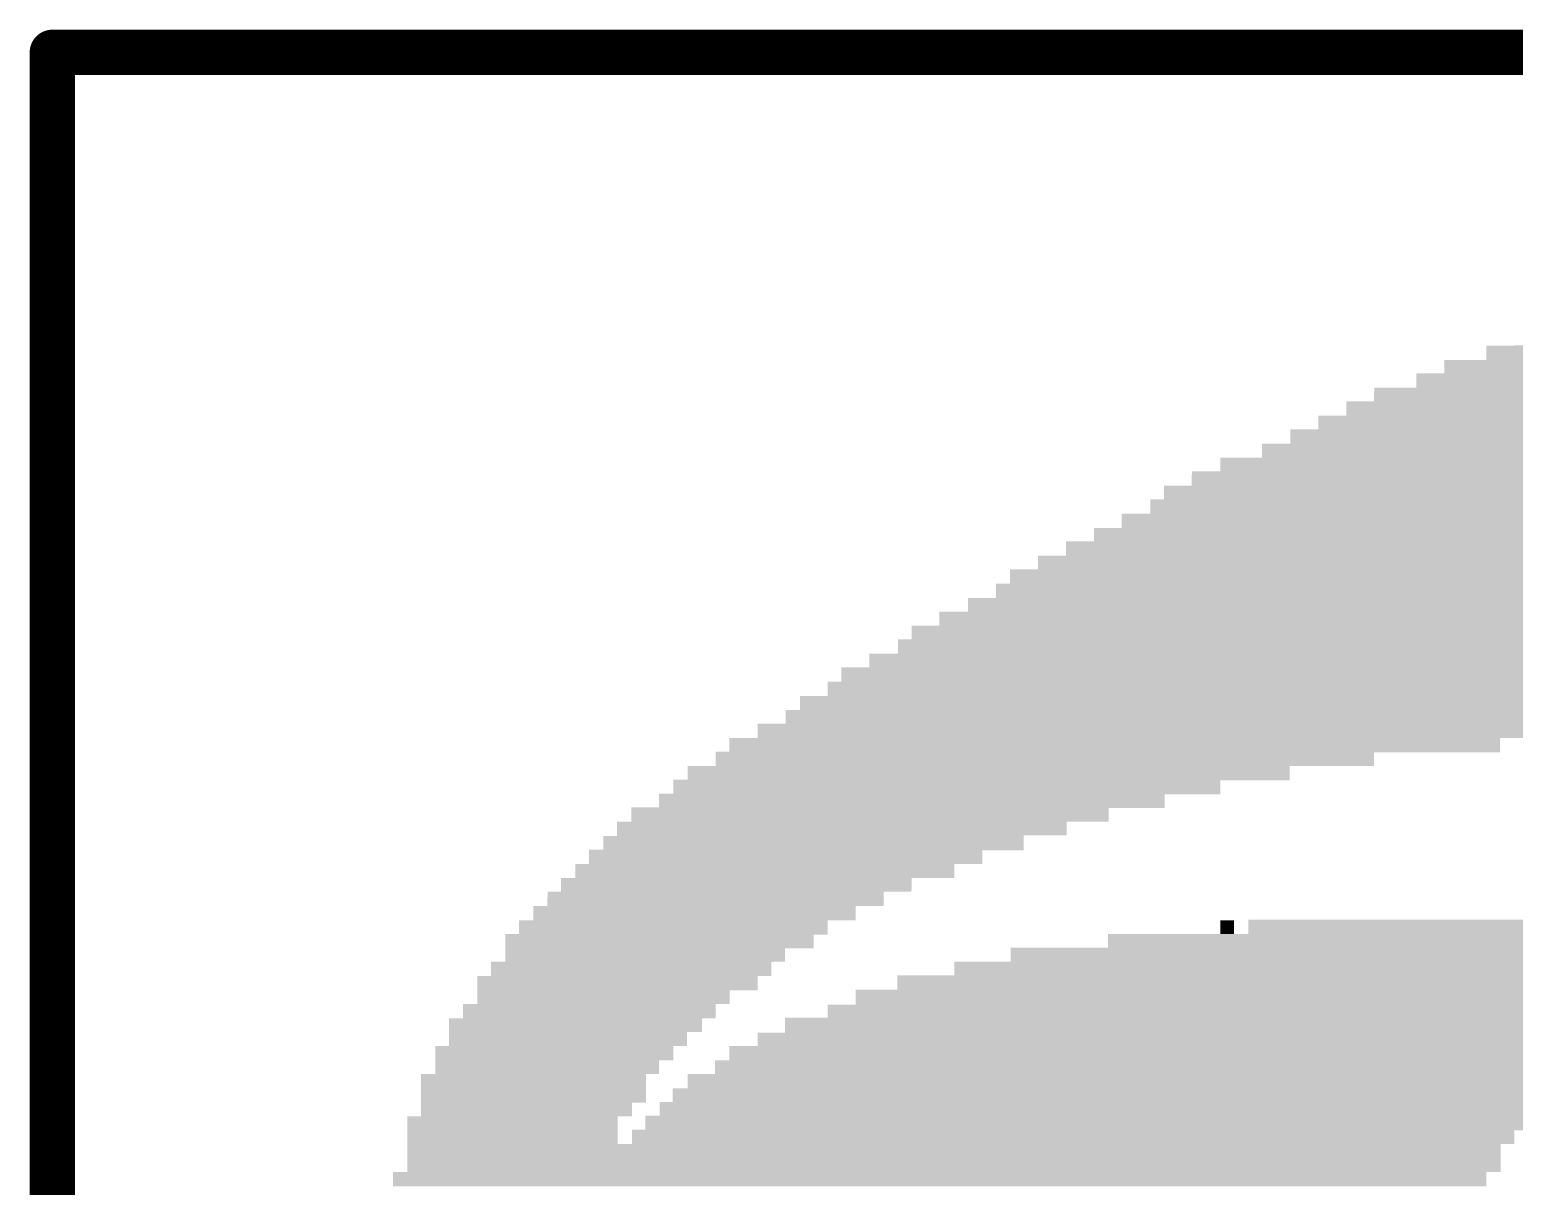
# Model space of a CAD drawing. Extents: x -0.1 to 57.1, y -0.1 to 42.5.
# Drawn here: x 2.215 to 4.503, y 40.752 to 42.535 of the extents above; entities that cross this region are included whole.
import ezdxf

# ---------------------------------------------------------------- set-up
doc = ezdxf.new("R2010")
doc.units = 0
doc.header["$MEASUREMENT"] = 0
doc.layers.get('0').update_dxf_attribs({"linetype": 'CONTINUOUS'})
doc.layers.add('02_ASSY1_GBR', color=7, linetype='CONTINUOUS')

# ---------------------------------------------------------------- blocks, each defined once
blk = doc.blocks.new('ROUND_6')
at = {"const_width": 0.035}
blk.add_lwpolyline([(-0.0175, 0, 1), (0.0175, 0, 1)], format="xyb", close=True, dxfattribs=at)

msp = doc.modelspace()

# ---------------------------------------------------------------- linework, layer by layer
at = {"layer": '02_ASSY1_GBR', "const_width": 0.07}
for points in [[(19.75, 42.5), (2.25, 42.5)], [(2.25, 42.5), (2.25, 39)]]:
    msp.add_lwpolyline(points, dxfattribs=at)
at = {"layer": '02_ASSY1_GBR'}
for points in [[(4.46, 42.026148), (4.46002, 42.047946), (5.152014, 42.026148), (5.152012, 42.047946)], [(4.46002, 42.047946), (4.460074, 42.048), (5.152012, 42.047946), (5.152012, 42.048)], [(4.460074, 42.048), (4.502872, 42.04802), (5.152012, 42.048), (5.152012, 42.04802)], [(4.502872, 42.04802), (4.503, 42.048148), (5.152012, 42.04802), (5.152012, 42.048148)], [(4.395, 42.005148), (4.39502, 42.025946), (5.152016, 42.005148), (5.152014, 42.025946)], [(4.39502, 42.025946), (4.395074, 42.026), (5.152014, 42.025946), (5.152014, 42.026)], [(4.395074, 42.026), (4.459872, 42.02602), (5.152014, 42.026), (5.152014, 42.02602)], [(4.459872, 42.02602), (4.46, 42.026148), (5.152014, 42.02602), (5.152014, 42.026148)], [(4.352, 41.983148), (4.35202, 42.004946), (5.152018, 41.983148), (5.152016, 42.004946)], [(4.35202, 42.004946), (4.352074, 42.005), (5.152016, 42.004946), (5.152016, 42.005)], [(4.352074, 42.005), (4.394872, 42.00502), (5.152016, 42.005), (5.152016, 42.00502)], [(4.394872, 42.00502), (4.395, 42.005148), (5.152016, 42.00502), (5.152016, 42.005148)], [(4.244, 41.940148), (4.244018, 41.961926), (5.173012, 41.940148), (5.173, 41.961926)], [(4.244018, 41.961926), (4.24402, 41.961946), (5.173, 41.961926), (5.17298, 41.961946)], [(4.24402, 41.961946), (4.244054, 41.96198), (5.17298, 41.961946), (5.172946, 41.96198)], [(4.244054, 41.96198), (4.244074, 41.962), (5.172946, 41.96198), (5.152148, 41.962)], [(4.244074, 41.962), (4.286872, 41.96202), (5.152148, 41.962), (5.152128, 41.96202)], [(4.286872, 41.96202), (4.28698, 41.962128), (5.152128, 41.96202), (5.15202, 41.962128)], [(4.28698, 41.962128), (4.287, 41.962148), (5.15202, 41.962128), (5.15202, 41.962148)], [(4.287, 41.962148), (4.28702, 41.982946), (5.15202, 41.962148), (5.152018, 41.982946)], [(4.28702, 41.982946), (4.287074, 41.983), (5.152018, 41.982946), (5.152018, 41.983)], [(4.287074, 41.983), (4.351872, 41.98302), (5.152018, 41.983), (5.152018, 41.98302)], [(4.351872, 41.98302), (4.352, 41.983148), (5.152018, 41.98302), (5.152018, 41.983148)], [(4.201, 41.919148), (4.20102, 41.939946), (5.17302, 41.919148), (5.173012, 41.939946)], [(4.20102, 41.939946), (4.201074, 41.94), (5.173012, 41.939946), (5.173012, 41.94)], [(4.201074, 41.94), (4.243872, 41.94002), (5.173012, 41.94), (5.173012, 41.94002)], [(4.243872, 41.94002), (4.244, 41.940148), (5.173012, 41.94002), (5.173012, 41.940148)], [(4.158, 41.897148), (4.158018, 41.918926), (5.19502, 41.897148), (5.195, 41.918926)], [(4.158018, 41.918926), (4.15802, 41.918946), (5.195, 41.918926), (5.19498, 41.918946)], [(4.15802, 41.918946), (4.158054, 41.91898), (5.19498, 41.918946), (5.194946, 41.91898)], [(4.158054, 41.91898), (4.158074, 41.919), (5.194946, 41.91898), (5.173148, 41.919)], [(4.158074, 41.919), (4.200872, 41.91902), (5.173148, 41.919), (5.173128, 41.91902)], [(4.200872, 41.91902), (4.20098, 41.919128), (5.173128, 41.91902), (5.17302, 41.919128)], [(4.20098, 41.919128), (4.201, 41.919148), (5.17302, 41.919128), (5.17302, 41.919148)], [(4.114, 41.876128), (4.114018, 41.896926), (5.21602, 41.876128), (5.216, 41.896926)], [(4.114018, 41.896926), (4.11402, 41.896946), (5.216, 41.896926), (5.21598, 41.896946)], [(4.11402, 41.896946), (4.114054, 41.89698), (5.21598, 41.896946), (5.215946, 41.89698)], [(4.114054, 41.89698), (4.114074, 41.897), (5.215946, 41.89698), (5.195148, 41.897)], [(4.114074, 41.897), (4.157872, 41.89702), (5.195148, 41.897), (5.195128, 41.89702)], [(4.157872, 41.89702), (4.15798, 41.897128), (5.195128, 41.89702), (5.19502, 41.897128)], [(4.15798, 41.897128), (4.158, 41.897148), (5.19502, 41.897128), (5.19502, 41.897148)], [(4.05, 41.854148), (4.05002, 41.874946), (5.23802, 41.854148), (5.238002, 41.874946)], [(4.05002, 41.874946), (4.050074, 41.875), (5.238002, 41.874946), (5.238002, 41.875)], [(4.050074, 41.875), (4.113872, 41.87502), (5.238002, 41.875), (5.238002, 41.87502)], [(4.113872, 41.87502), (4.114, 41.875148), (5.238002, 41.87502), (5.238002, 41.875148)], [(4.114, 41.876), (4.114, 41.876128), (5.216148, 41.876), (5.21602, 41.876128)], [(4.114, 41.87598), (4.114, 41.876), (5.237946, 41.87598), (5.216148, 41.876)], [(4.114, 41.875926), (4.114, 41.87598), (5.238, 41.875926), (5.237946, 41.87598)], [(4.114, 41.875148), (4.114, 41.875926), (5.238002, 41.875148), (5.238, 41.875926)], [(4.006, 41.832148), (4.006018, 41.853926), (5.25902, 41.832148), (5.259, 41.853926)], [(4.006018, 41.853926), (4.00602, 41.853946), (5.259, 41.853926), (5.25898, 41.853946)], [(4.00602, 41.853946), (4.006054, 41.85398), (5.25898, 41.853946), (5.258946, 41.85398)], [(4.006054, 41.85398), (4.006074, 41.854), (5.258946, 41.85398), (5.238148, 41.854)], [(4.006074, 41.854), (4.049872, 41.85402), (5.238148, 41.854), (5.238128, 41.85402)], [(4.049872, 41.85402), (4.04998, 41.854128), (5.238128, 41.85402), (5.23802, 41.854128)], [(4.04998, 41.854128), (4.05, 41.854148), (5.23802, 41.854128), (5.23802, 41.854148)], [(3.963, 41.811148), (3.963018, 41.831926), (5.30202, 41.811148), (5.302, 41.831926)], [(3.963018, 41.831926), (3.96302, 41.831946), (5.302, 41.831926), (5.30198, 41.831946)], [(3.96302, 41.831946), (3.963054, 41.83198), (5.30198, 41.831946), (5.301946, 41.83198)], [(3.963054, 41.83198), (3.963074, 41.832), (5.301946, 41.83198), (5.259148, 41.832)], [(3.963074, 41.832), (4.005872, 41.83202), (5.259148, 41.832), (5.259128, 41.83202)], [(4.005872, 41.83202), (4.00598, 41.832128), (5.259128, 41.83202), (5.25902, 41.832128)], [(4.00598, 41.832128), (4.006, 41.832148), (5.25902, 41.832128), (5.25902, 41.832148)], [(3.942, 41.789148), (3.942018, 41.810926), (5.36702, 41.789148), (5.367, 41.810926)], [(3.942018, 41.810926), (3.94202, 41.810946), (5.367, 41.810926), (5.36698, 41.810946)], [(3.94202, 41.810946), (3.942054, 41.81098), (5.36698, 41.810946), (5.366946, 41.81098)], [(3.942054, 41.81098), (3.942074, 41.811), (5.366946, 41.81098), (5.302148, 41.811)], [(3.942074, 41.811), (3.962872, 41.81102), (5.302148, 41.811), (5.302128, 41.81102)], [(3.962872, 41.81102), (3.96298, 41.811128), (5.302128, 41.81102), (5.30202, 41.811128)], [(3.96298, 41.811128), (3.963, 41.811148), (5.30202, 41.811128), (5.30202, 41.811148)], [(3.898, 41.767148), (3.898018, 41.788), (6.31802, 41.767148), (6.318012, 41.788)], [(3.898018, 41.788128), (3.89802, 41.788946), (5.36702, 41.788128), (5.36702, 41.788946)], [(3.898018, 41.788), (3.898018, 41.788128), (5.367148, 41.788), (5.36702, 41.788128)], [(3.89802, 41.788946), (3.898074, 41.789), (5.36702, 41.788946), (5.36702, 41.789)], [(3.898074, 41.789), (3.941872, 41.78902), (5.36702, 41.789), (5.36702, 41.78902)], [(3.941872, 41.78902), (3.942, 41.789148), (5.36702, 41.78902), (5.36702, 41.789148)], [(3.855, 41.746148), (3.855018, 41.766926), (6.339006, 41.746148), (6.339, 41.766926)], [(3.855018, 41.766926), (3.85502, 41.766946), (6.339, 41.766926), (6.33898, 41.766946)], [(3.85502, 41.766946), (3.855054, 41.76698), (6.33898, 41.766946), (6.338946, 41.76698)], [(3.855054, 41.76698), (3.855074, 41.767), (6.338946, 41.76698), (6.318148, 41.767)], [(3.855074, 41.767), (3.897872, 41.76702), (6.318148, 41.767), (6.318128, 41.76702)], [(3.897872, 41.76702), (3.89798, 41.767128), (6.318128, 41.76702), (6.31802, 41.767128)], [(3.89798, 41.767128), (3.898, 41.767148), (6.31802, 41.767128), (6.31802, 41.767148)], [(3.812, 41.724148), (3.81202, 41.745946), (6.33901, 41.724148), (6.339006, 41.745946)], [(3.81202, 41.745946), (3.812074, 41.746), (6.339006, 41.745946), (6.339006, 41.746)], [(3.812074, 41.746), (3.854872, 41.74602), (6.339006, 41.746), (6.339006, 41.74602)], [(3.854872, 41.74602), (3.855, 41.746148), (6.339006, 41.74602), (6.339006, 41.746148)], [(3.769, 41.703148), (3.76902, 41.723946), (6.339016, 41.703148), (6.339012, 41.723946)], [(3.76902, 41.723946), (3.769074, 41.724), (6.339012, 41.723946), (6.339012, 41.724)], [(3.769074, 41.724), (3.811872, 41.72402), (6.339012, 41.724), (6.339012, 41.72402)], [(3.811872, 41.72402), (3.812, 41.724148), (6.339012, 41.72402), (6.33901, 41.724148)], [(3.726, 41.681148), (3.72602, 41.702946), (6.33902, 41.681148), (6.339016, 41.702946)], [(3.72602, 41.702946), (3.726074, 41.703), (6.339016, 41.702946), (6.339016, 41.703)], [(3.726074, 41.703), (3.768872, 41.70302), (6.339016, 41.703), (6.339016, 41.70302)], [(3.768872, 41.70302), (3.769, 41.703148), (6.339016, 41.70302), (6.339016, 41.703148)], [(3.704, 41.659148), (3.704018, 41.680926), (6.360006, 41.659148), (6.36, 41.680926)], [(3.704018, 41.680926), (3.70402, 41.680946), (6.36, 41.680926), (6.35998, 41.680946)], [(3.70402, 41.680946), (3.704054, 41.68098), (6.35998, 41.680946), (6.359946, 41.68098)], [(3.704054, 41.68098), (3.704074, 41.681), (6.359946, 41.68098), (6.339148, 41.681)], [(3.704074, 41.681), (3.725872, 41.68102), (6.339148, 41.681), (6.339128, 41.68102)], [(3.725872, 41.68102), (3.72598, 41.681128), (6.339128, 41.68102), (6.33902, 41.681128)], [(3.72598, 41.681128), (3.726, 41.681148), (6.33902, 41.681128), (6.33902, 41.681148)], [(3.661, 41.638148), (3.66102, 41.658946), (6.36001, 41.638148), (6.360006, 41.658946)], [(3.66102, 41.658946), (3.661074, 41.659), (6.360006, 41.658946), (6.360006, 41.659)], [(3.661074, 41.659), (3.703872, 41.65902), (6.360006, 41.659), (6.360006, 41.65902)], [(3.703872, 41.65902), (3.704, 41.659148), (6.360006, 41.65902), (6.360006, 41.659148)], [(3.617, 41.616148), (3.61702, 41.637946), (6.360016, 41.616148), (6.360012, 41.637946)], [(3.61702, 41.637946), (3.617074, 41.638), (6.360012, 41.637946), (6.360012, 41.638)], [(3.617074, 41.638), (3.660872, 41.63802), (6.360012, 41.638), (6.360012, 41.63802)], [(3.660872, 41.63802), (3.661, 41.638148), (6.360012, 41.63802), (6.36001, 41.638148)], [(3.574, 41.595148), (3.57402, 41.615946), (6.36002, 41.595148), (6.360016, 41.615946)], [(3.57402, 41.615946), (3.574074, 41.616), (6.360016, 41.615946), (6.360016, 41.616)], [(3.574074, 41.616), (3.616872, 41.61602), (6.360016, 41.616), (6.360016, 41.61602)], [(3.616872, 41.61602), (3.617, 41.616148), (6.360016, 41.61602), (6.360016, 41.616148)], [(3.509, 41.552148), (3.50902, 41.572946), (6.381998, 41.552148), (6.381998, 41.572946)], [(3.50902, 41.572946), (3.509074, 41.573), (6.381998, 41.572946), (6.381998, 41.573)], [(3.509074, 41.573), (3.552872, 41.57302), (6.381998, 41.573), (6.381998, 41.57302)], [(3.552872, 41.57302), (3.553, 41.573148), (6.381998, 41.57302), (6.381998, 41.573148)], [(3.553, 41.573148), (3.553018, 41.594926), (6.381998, 41.573148), (6.382, 41.594926)], [(3.553018, 41.594926), (3.55302, 41.594946), (6.382, 41.594926), (6.38198, 41.594946)], [(3.55302, 41.594946), (3.553054, 41.59498), (6.38198, 41.594946), (6.381946, 41.59498)], [(3.553054, 41.59498), (3.553074, 41.595), (6.381946, 41.59498), (6.360148, 41.595)], [(3.553074, 41.595), (3.573872, 41.59502), (6.360148, 41.595), (6.360128, 41.59502)], [(3.573872, 41.59502), (3.57398, 41.595128), (6.360128, 41.59502), (6.36002, 41.595128)], [(3.57398, 41.595128), (3.574, 41.595148), (6.36002, 41.595128), (6.36002, 41.595148)], [(3.466, 41.530148), (3.466018, 41.550852), (5.43298, 41.530148), (5.433, 41.550852)], [(3.466018, 41.551), (3.46602, 41.551946), (6.381998, 41.551), (6.381998, 41.551946)], [(3.466018, 41.55098), (3.466018, 41.551), (5.433128, 41.55098), (5.561852, 41.551)], [(3.466018, 41.550852), (3.466018, 41.55098), (5.433, 41.550852), (5.433128, 41.55098)], [(3.46602, 41.551946), (3.466074, 41.552), (6.381998, 41.551946), (6.381998, 41.552)], [(3.466074, 41.552), (3.508872, 41.55202), (6.381998, 41.552), (6.381998, 41.55202)], [(3.508872, 41.55202), (3.509, 41.552148), (6.381998, 41.55202), (6.381998, 41.552148)], [(3.445, 41.508148), (3.445018, 41.529852), (5.36698, 41.508148), (5.367, 41.529852)], [(3.445018, 41.529852), (3.44502, 41.529946), (5.367, 41.529852), (5.367094, 41.529946)], [(3.44502, 41.529946), (3.445054, 41.52998), (5.367094, 41.529946), (5.367128, 41.52998)], [(3.445054, 41.52998), (3.445074, 41.53), (5.367128, 41.52998), (5.432926, 41.53)], [(3.445074, 41.53), (3.465872, 41.53002), (5.432926, 41.53), (5.432946, 41.53002)], [(3.465872, 41.53002), (3.465906, 41.530054), (5.432946, 41.53002), (5.43298, 41.530054)], [(3.465906, 41.530054), (3.466, 41.530148), (5.43298, 41.530054), (5.43298, 41.530148)], [(3.402, 41.486148), (3.402018, 41.507852), (5.30298, 41.486148), (5.303, 41.507852)], [(3.402018, 41.507852), (3.40202, 41.507946), (5.303, 41.507852), (5.303094, 41.507946)], [(3.40202, 41.507946), (3.402054, 41.50798), (5.303094, 41.507946), (5.303128, 41.50798)], [(3.402054, 41.50798), (3.402074, 41.508), (5.303128, 41.50798), (5.366926, 41.508)], [(3.402074, 41.508), (3.444872, 41.50802), (5.366926, 41.508), (5.366946, 41.50802)], [(3.444872, 41.50802), (3.444906, 41.508054), (5.366946, 41.50802), (5.36698, 41.508054)], [(3.444906, 41.508054), (3.445, 41.508148), (5.36698, 41.508054), (5.36698, 41.508148)], [(3.38, 41.465148), (3.380018, 41.485852), (5.21598, 41.465148), (5.216, 41.485852)], [(3.380018, 41.485852), (3.38002, 41.485946), (5.216, 41.485852), (5.216094, 41.485946)], [(3.38002, 41.485946), (3.380054, 41.48598), (5.216094, 41.485946), (5.216128, 41.48598)], [(3.380054, 41.48598), (3.380074, 41.486), (5.216128, 41.48598), (5.302926, 41.486)], [(3.380074, 41.486), (3.401872, 41.48602), (5.302926, 41.486), (5.302946, 41.48602)], [(3.401872, 41.48602), (3.401906, 41.486054), (5.302946, 41.48602), (5.30298, 41.486054)], [(3.401906, 41.486054), (3.402, 41.486148), (5.30298, 41.486054), (5.30298, 41.486148)], [(3.337, 41.443148), (3.337018, 41.464852), (5.04398, 41.443148), (5.044, 41.464852)], [(3.337018, 41.464852), (3.33702, 41.464946), (5.044, 41.464852), (5.044094, 41.464946)], [(3.33702, 41.464946), (3.337054, 41.46498), (5.044094, 41.464946), (5.044128, 41.46498)], [(3.337054, 41.46498), (3.337074, 41.465), (5.044128, 41.46498), (5.215926, 41.465)], [(3.337074, 41.465), (3.379872, 41.46502), (5.215926, 41.465), (5.215946, 41.46502)], [(3.379872, 41.46502), (3.379906, 41.465054), (5.215946, 41.46502), (5.21598, 41.465054)], [(3.379906, 41.465054), (3.38, 41.465148), (5.21598, 41.465054), (5.21598, 41.465148)], [(3.293, 41.422148), (3.293018, 41.442852), (4.48098, 41.422148), (4.481, 41.442852)], [(3.293018, 41.442852), (3.29302, 41.442946), (4.481, 41.442852), (4.481094, 41.442946)], [(3.29302, 41.442946), (3.293054, 41.44298), (4.481094, 41.442946), (4.481128, 41.44298)], [(3.293054, 41.44298), (3.293074, 41.443), (4.481128, 41.44298), (5.043926, 41.443)], [(3.293074, 41.443), (3.336872, 41.44302), (5.043926, 41.443), (5.043946, 41.44302)], [(3.336872, 41.44302), (3.336906, 41.443054), (5.043946, 41.44302), (5.04398, 41.443054)], [(3.336906, 41.443054), (3.337, 41.443148), (5.04398, 41.443054), (5.04398, 41.443148)], [(3.272, 41.400148), (3.272018, 41.420852), (4.28698, 41.400148), (4.287, 41.420852)], [(3.272018, 41.421054), (3.27202, 41.421946), (4.48098, 41.421054), (4.48098, 41.421946)], [(3.272018, 41.421), (3.272018, 41.421054), (4.480926, 41.421), (4.48098, 41.421054)], [(3.272018, 41.42098), (3.272018, 41.421), (4.287128, 41.42098), (4.480926, 41.421)], [(3.272018, 41.420852), (3.272018, 41.42098), (4.287, 41.420852), (4.287128, 41.42098)], [(3.27202, 41.421946), (3.272074, 41.422), (4.48098, 41.421946), (4.48098, 41.422)], [(3.272074, 41.422), (3.292872, 41.42202), (4.48098, 41.422), (4.48098, 41.42202)], [(3.292872, 41.42202), (3.293, 41.422148), (4.48098, 41.42202), (4.48098, 41.422148)], [(3.229, 41.379148), (3.229018, 41.399852), (4.15698, 41.379148), (4.157, 41.399852)], [(3.229018, 41.399852), (3.22902, 41.399946), (4.157, 41.399852), (4.157094, 41.399946)], [(3.22902, 41.399946), (3.229054, 41.39998), (4.157094, 41.399946), (4.157128, 41.39998)], [(3.229054, 41.39998), (3.229074, 41.4), (4.157128, 41.39998), (4.286926, 41.4)], [(3.229074, 41.4), (3.271872, 41.40002), (4.286926, 41.4), (4.286946, 41.40002)], [(3.271872, 41.40002), (3.271906, 41.400054), (4.286946, 41.40002), (4.28698, 41.400054)], [(3.271906, 41.400054), (3.272, 41.400148), (4.28698, 41.400054), (4.28698, 41.400148)], [(3.207, 41.357148), (3.207018, 41.377852), (4.04998, 41.357148), (4.05, 41.377852)], [(3.207018, 41.378054), (3.20702, 41.378946), (4.15698, 41.378054), (4.15698, 41.378946)], [(3.207018, 41.378), (3.207018, 41.378054), (4.156926, 41.378), (4.15698, 41.378054)], [(3.207018, 41.37798), (3.207018, 41.378), (4.050128, 41.37798), (4.156926, 41.378)], [(3.207018, 41.377852), (3.207018, 41.37798), (4.05, 41.377852), (4.050128, 41.37798)], [(3.20702, 41.378946), (3.207074, 41.379), (4.15698, 41.378946), (4.15698, 41.379)], [(3.207074, 41.379), (3.228872, 41.37902), (4.15698, 41.379), (4.15698, 41.37902)], [(3.228872, 41.37902), (3.229, 41.379148), (4.15698, 41.37902), (4.15698, 41.379148)], [(3.185, 41.336148), (3.185018, 41.355852), (3.96398, 41.336148), (3.964, 41.355852)], [(3.185018, 41.356054), (3.18502, 41.356946), (4.04998, 41.356054), (4.04998, 41.356946)], [(3.185018, 41.356), (3.185018, 41.356054), (4.049926, 41.356), (4.04998, 41.356054)], [(3.185018, 41.35598), (3.185018, 41.356), (3.964128, 41.35598), (4.049926, 41.356)], [(3.185018, 41.355852), (3.185018, 41.35598), (3.964, 41.355852), (3.964128, 41.35598)], [(3.18502, 41.356946), (3.185074, 41.357), (4.04998, 41.356946), (4.04998, 41.357)], [(3.185074, 41.357), (3.206872, 41.35702), (4.04998, 41.357), (4.04998, 41.35702)], [(3.206872, 41.35702), (3.207, 41.357148), (4.04998, 41.35702), (4.04998, 41.357148)], [(3.142, 41.314148), (3.142018, 41.334852), (3.87798, 41.314148), (3.878, 41.334852)], [(3.142018, 41.335054), (3.14202, 41.335946), (3.96398, 41.335054), (3.96398, 41.335946)], [(3.142018, 41.335), (3.142018, 41.335054), (3.963926, 41.335), (3.96398, 41.335054)], [(3.142018, 41.33498), (3.142018, 41.335), (3.878128, 41.33498), (3.963926, 41.335)], [(3.142018, 41.334852), (3.142018, 41.33498), (3.878, 41.334852), (3.878128, 41.33498)], [(3.14202, 41.335946), (3.142074, 41.336), (3.96398, 41.335946), (3.96398, 41.336)], [(3.142074, 41.336), (3.184872, 41.33602), (3.96398, 41.336), (3.96398, 41.33602)], [(3.184872, 41.33602), (3.185, 41.336148), (3.96398, 41.33602), (3.96398, 41.336148)], [(3.12, 41.293054), (3.120018, 41.313852), (3.81298, 41.293054), (3.813, 41.313852)], [(3.120018, 41.313852), (3.12002, 41.313946), (3.813, 41.313852), (3.813094, 41.313946)], [(3.12002, 41.313946), (3.120054, 41.31398), (3.813094, 41.313946), (3.813128, 41.31398)], [(3.120054, 41.31398), (3.120074, 41.314), (3.813128, 41.31398), (3.877926, 41.314)], [(3.120074, 41.314), (3.141872, 41.31402), (3.877926, 41.314), (3.877946, 41.31402)], [(3.141872, 41.31402), (3.141906, 41.314054), (3.877946, 41.31402), (3.87798, 41.314054)], [(3.141906, 41.314054), (3.142, 41.314148), (3.87798, 41.314054), (3.87798, 41.314148)], [(3.099, 41.271148), (3.09902, 41.291946), (3.74698, 41.271148), (3.746998, 41.291946)], [(3.09902, 41.291946), (3.099074, 41.292), (3.746998, 41.291946), (3.746998, 41.292)], [(3.099074, 41.292), (3.119872, 41.29202), (3.746998, 41.292), (3.746998, 41.29202)], [(3.119872, 41.29202), (3.12, 41.292148), (3.746998, 41.29202), (3.746998, 41.292148)], [(3.12, 41.293), (3.12, 41.293054), (3.812926, 41.293), (3.81298, 41.293054)], [(3.12, 41.29298), (3.12, 41.293), (3.747128, 41.29298), (3.812926, 41.293)], [(3.12, 41.292852), (3.12, 41.29298), (3.747, 41.292852), (3.747128, 41.29298)], [(3.12, 41.292148), (3.12, 41.292852), (3.746998, 41.292148), (3.747, 41.292852)], [(3.077, 41.249148), (3.077018, 41.269852), (3.68298, 41.249148), (3.683, 41.269852)], [(3.077018, 41.270054), (3.07702, 41.270946), (3.74698, 41.270054), (3.74698, 41.270946)], [(3.077018, 41.27), (3.077018, 41.270054), (3.746926, 41.27), (3.74698, 41.270054)], [(3.077018, 41.26998), (3.077018, 41.27), (3.683128, 41.26998), (3.746926, 41.27)], [(3.077018, 41.269852), (3.077018, 41.26998), (3.683, 41.269852), (3.683128, 41.26998)], [(3.07702, 41.270946), (3.077074, 41.271), (3.74698, 41.270946), (3.74698, 41.271)], [(3.077074, 41.271), (3.098872, 41.27102), (3.74698, 41.271), (3.74698, 41.27102)], [(3.098872, 41.27102), (3.099, 41.271148), (3.74698, 41.27102), (3.74698, 41.271148)], [(3.056, 41.227148), (3.056018, 41.248852), (3.63998, 41.227148), (3.64, 41.248852)], [(3.056018, 41.248852), (3.05602, 41.248946), (3.64, 41.248852), (3.640094, 41.248946)], [(3.05602, 41.248946), (3.056054, 41.24898), (3.640094, 41.248946), (3.640128, 41.24898)], [(3.056054, 41.24898), (3.056074, 41.249), (3.640128, 41.24898), (3.682926, 41.249)], [(3.056074, 41.249), (3.076872, 41.24902), (3.682926, 41.249), (3.682946, 41.24902)], [(3.076872, 41.24902), (3.076906, 41.249054), (3.682946, 41.24902), (3.68298, 41.249054)], [(3.076906, 41.249054), (3.077, 41.249148), (3.68298, 41.249054), (3.68298, 41.249148)], [(3.034, 41.206148), (3.034018, 41.226852), (3.57398, 41.206148), (3.574, 41.226852)], [(3.034018, 41.226852), (3.03402, 41.226946), (3.574, 41.226852), (3.574094, 41.226946)], [(3.03402, 41.226946), (3.034054, 41.22698), (3.574094, 41.226946), (3.574128, 41.22698)], [(3.034054, 41.22698), (3.034074, 41.227), (3.574128, 41.22698), (3.639926, 41.227)], [(3.034074, 41.227), (3.055872, 41.22702), (3.639926, 41.227), (3.639946, 41.22702)], [(3.055872, 41.22702), (3.055906, 41.227054), (3.639946, 41.22702), (3.63998, 41.227054)], [(3.055906, 41.227054), (3.056, 41.227148), (3.63998, 41.227054), (3.63998, 41.227148)], [(2.991, 41.162148), (2.991018, 41.183852), (3.48798, 41.162148), (3.488, 41.183852)], [(2.991018, 41.183852), (2.99102, 41.183946), (3.488, 41.183852), (3.488094, 41.183946)], [(2.99102, 41.183946), (2.991054, 41.18398), (3.488094, 41.183946), (3.488128, 41.18398)], [(2.991054, 41.18398), (2.991074, 41.184), (3.488128, 41.18398), (3.530926, 41.184)], [(2.991074, 41.184), (3.012872, 41.18402), (3.530926, 41.184), (3.530946, 41.18402)], [(3.012872, 41.18402), (3.012906, 41.184054), (3.530946, 41.18402), (3.53098, 41.184054)], [(3.012906, 41.184054), (3.013, 41.184148), (3.53098, 41.184054), (3.53098, 41.184148)], [(3.013, 41.184148), (3.013018, 41.205852), (3.53098, 41.184148), (3.531, 41.205852)], [(3.013018, 41.205852), (3.01302, 41.205946), (3.531, 41.205852), (3.531094, 41.205946)], [(3.01302, 41.205946), (3.013054, 41.20598), (3.531094, 41.205946), (3.531128, 41.20598)], [(3.013054, 41.20598), (3.013074, 41.206), (3.531128, 41.20598), (3.573926, 41.206)], [(3.013074, 41.206), (3.033872, 41.20602), (3.573926, 41.206), (3.573946, 41.20602)], [(3.033872, 41.20602), (3.033906, 41.206054), (3.573946, 41.20602), (3.57398, 41.206054)], [(3.033906, 41.206054), (3.034, 41.206148), (3.57398, 41.206054), (3.57398, 41.206148)], [(2.969, 41.141148), (2.969018, 41.161852), (3.44498, 41.141148), (3.445, 41.161852)], [(2.969018, 41.161852), (2.96902, 41.161946), (3.445, 41.161852), (3.445094, 41.161946)], [(2.96902, 41.161946), (2.969054, 41.16198), (3.445094, 41.161946), (3.445128, 41.16198)], [(2.969054, 41.16198), (2.969074, 41.162), (3.445128, 41.16198), (3.487926, 41.162)], [(2.969074, 41.162), (2.990872, 41.16202), (3.487926, 41.162), (3.487946, 41.16202)], [(2.990872, 41.16202), (2.990906, 41.162054), (3.487946, 41.16202), (3.48798, 41.162054)], [(2.990906, 41.162054), (2.991, 41.162148), (3.48798, 41.162054), (3.48798, 41.162148)], [(4.05, 41.141148), (4.050018, 41.161926), (4.07102, 41.141148), (4.071, 41.161926)], [(4.050018, 41.161926), (4.05002, 41.161946), (4.071, 41.161926), (4.07098, 41.161946)], [(4.05002, 41.161946), (4.050052, 41.16198), (4.07098, 41.161946), (4.070946, 41.16198)], [(4.050052, 41.16198), (4.050072, 41.162), (4.070946, 41.16198), (4.050072, 41.162)], [(4.093, 41.141148), (4.093018, 41.162928), (4.69798, 41.141148), (4.698, 41.162928)], [(4.093018, 41.162928), (4.09302, 41.162946), (4.698, 41.162928), (4.697982, 41.162946)], [(4.09302, 41.162946), (4.093054, 41.16298), (4.697982, 41.162946), (4.697946, 41.16298)], [(4.093054, 41.16298), (4.093074, 41.163), (4.697946, 41.16298), (4.093074, 41.163)], [(2.948008, 41.119054), (2.948018, 41.139852), (3.42298, 41.119054), (3.423, 41.139852)], [(2.948018, 41.140054), (2.94802, 41.140946), (3.44498, 41.140054), (3.44498, 41.140946)], [(2.948018, 41.14), (2.948018, 41.140054), (3.444926, 41.14), (3.44498, 41.140054)], [(2.948018, 41.13998), (2.948018, 41.14), (3.423128, 41.13998), (3.444926, 41.14)], [(2.948018, 41.139852), (2.948018, 41.13998), (3.423, 41.139852), (3.423128, 41.13998)], [(2.94802, 41.140946), (2.948074, 41.141), (3.44498, 41.140946), (3.44498, 41.141)], [(2.948074, 41.141), (2.968872, 41.14102), (3.44498, 41.141), (3.44498, 41.14102)], [(2.968872, 41.14102), (2.969, 41.141148), (3.44498, 41.14102), (3.44498, 41.141148)], [(3.877, 41.120148), (3.877018, 41.140852), (4.67699, 41.120148), (4.677, 41.140852)], [(3.877018, 41.140852), (3.87702, 41.140946), (4.677, 41.140852), (4.677094, 41.140946)], [(3.87702, 41.140946), (3.877054, 41.14098), (4.677094, 41.140946), (4.677128, 41.14098)], [(3.877054, 41.14098), (3.877074, 41.141), (4.677128, 41.14098), (4.697926, 41.141)], [(3.877074, 41.141), (4.049872, 41.14102), (4.071148, 41.141), (4.071128, 41.14102)], [(4.049872, 41.14102), (4.04998, 41.141128), (4.071128, 41.14102), (4.07102, 41.141128)], [(4.04998, 41.141128), (4.05, 41.141148), (4.07102, 41.141128), (4.07102, 41.141148)], [(4.071148, 41.141), (4.092872, 41.14102), (4.697926, 41.141), (4.697946, 41.14102)], [(4.092872, 41.14102), (4.092906, 41.141054), (4.697946, 41.14102), (4.69798, 41.141054)], [(4.092906, 41.141054), (4.093, 41.141148), (4.69798, 41.141054), (4.69798, 41.141148)], [(2.948, 41.098148), (2.948008, 41.118852), (3.37898, 41.098148), (3.379, 41.118852)], [(2.948008, 41.119), (2.948008, 41.119054), (3.422926, 41.119), (3.42298, 41.119054)], [(2.948008, 41.11898), (2.948008, 41.119), (3.379128, 41.11898), (3.422926, 41.119)], [(2.948008, 41.118852), (2.948008, 41.11898), (3.379, 41.118852), (3.379128, 41.11898)], [(3.727, 41.098148), (3.72702, 41.119946), (4.67698, 41.098148), (4.67699, 41.119946)], [(3.72702, 41.119946), (3.727074, 41.12), (4.67699, 41.119946), (4.67699, 41.12)], [(3.727074, 41.12), (3.876872, 41.12002), (4.67699, 41.12), (4.67699, 41.12002)], [(3.876872, 41.12002), (3.877, 41.120148), (4.67699, 41.12002), (4.67699, 41.120148)], [(2.926, 41.076148), (2.926018, 41.097852), (3.35798, 41.076148), (3.358, 41.097852)], [(2.926018, 41.097852), (2.92602, 41.097946), (3.358, 41.097852), (3.358094, 41.097946)], [(2.92602, 41.097946), (2.926054, 41.09798), (3.358094, 41.097946), (3.358128, 41.09798)], [(2.926054, 41.09798), (2.926074, 41.098), (3.358128, 41.09798), (3.378926, 41.098)], [(2.926074, 41.098), (2.947872, 41.09802), (3.378926, 41.098), (3.378946, 41.09802)], [(2.947872, 41.09802), (2.947906, 41.098054), (3.378946, 41.09802), (3.37898, 41.098054)], [(2.947906, 41.098054), (2.948, 41.098148), (3.37898, 41.098054), (3.37898, 41.098148)], [(3.64, 41.077148), (3.640018, 41.097852), (4.65399, 41.077148), (4.654, 41.097852)], [(3.640018, 41.097852), (3.64002, 41.097946), (4.654, 41.097852), (4.654094, 41.097946)], [(3.64002, 41.097946), (3.640054, 41.09798), (4.654094, 41.097946), (4.654128, 41.09798)], [(3.640054, 41.09798), (3.640074, 41.098), (4.654128, 41.09798), (4.676926, 41.098)], [(3.640074, 41.098), (3.726872, 41.09802), (4.676926, 41.098), (4.676946, 41.09802)], [(3.726872, 41.09802), (3.726906, 41.098054), (4.676946, 41.09802), (4.67698, 41.098054)], [(3.726906, 41.098054), (3.727, 41.098148), (4.67698, 41.098054), (4.67698, 41.098148)], [(2.905008, 41.054054), (2.905018, 41.075852), (3.33698, 41.054054), (3.337, 41.075852)], [(2.905018, 41.075852), (2.90502, 41.075946), (3.337, 41.075852), (3.337094, 41.075946)], [(2.90502, 41.075946), (2.905054, 41.07598), (3.337094, 41.075946), (3.337128, 41.07598)], [(2.905054, 41.07598), (2.905074, 41.076), (3.337128, 41.07598), (3.357926, 41.076)], [(2.905074, 41.076), (2.925872, 41.07602), (3.357926, 41.076), (3.357946, 41.07602)], [(2.925872, 41.07602), (2.925906, 41.076054), (3.357946, 41.07602), (3.35798, 41.076054)], [(2.925906, 41.076054), (2.926, 41.076148), (3.35798, 41.076054), (3.35798, 41.076148)], [(3.552, 41.055148), (3.55202, 41.076946), (4.65398, 41.055148), (4.65399, 41.076946)], [(3.55202, 41.076946), (3.552074, 41.077), (4.65399, 41.076946), (4.65399, 41.077)], [(3.552074, 41.077), (3.639872, 41.07702), (4.65399, 41.077), (4.65399, 41.07702)], [(3.639872, 41.07702), (3.64, 41.077148), (4.65399, 41.07702), (4.65399, 41.077148)], [(2.905, 41.033148), (2.905008, 41.053852), (3.29398, 41.033148), (3.294, 41.053852)], [(2.905008, 41.054), (2.905008, 41.054054), (3.336926, 41.054), (3.33698, 41.054054)], [(2.905008, 41.05398), (2.905008, 41.054), (3.294128, 41.05398), (3.336926, 41.054)], [(2.905008, 41.053852), (2.905008, 41.05398), (3.294, 41.053852), (3.294128, 41.05398)], [(3.488, 41.032148), (3.488018, 41.054852), (4.632988, 41.032148), (4.633, 41.054852)], [(3.488018, 41.054852), (3.48802, 41.054946), (4.633, 41.054852), (4.633094, 41.054946)], [(3.48802, 41.054946), (3.488054, 41.05498), (4.633094, 41.054946), (4.633128, 41.05498)], [(3.488054, 41.05498), (3.488074, 41.055), (4.633128, 41.05498), (4.653926, 41.055)], [(3.488074, 41.055), (3.551872, 41.05502), (4.653926, 41.055), (4.653946, 41.05502)], [(3.551872, 41.05502), (3.551906, 41.055054), (4.653946, 41.05502), (4.65398, 41.055054)], [(3.551906, 41.055054), (3.552, 41.055148), (4.65398, 41.055054), (4.65398, 41.055148)], [(2.883, 41.011148), (2.883018, 41.032852), (3.27198, 41.011148), (3.272, 41.032852)], [(2.883018, 41.032852), (2.88302, 41.032946), (3.272, 41.032852), (3.272094, 41.032946)], [(2.88302, 41.032946), (2.883054, 41.03298), (3.272094, 41.032946), (3.272128, 41.03298)], [(2.883054, 41.03298), (2.883074, 41.033), (3.272128, 41.03298), (3.293926, 41.033)], [(2.883074, 41.033), (2.904872, 41.03302), (3.293926, 41.033), (3.293946, 41.03302)], [(2.904872, 41.03302), (2.904906, 41.033054), (3.293946, 41.03302), (3.29398, 41.033054)], [(2.904906, 41.033054), (2.905, 41.033148), (3.29398, 41.033054), (3.29398, 41.033148)], [(3.445, 41.012148), (3.44502, 41.031946), (4.63298, 41.012148), (4.632988, 41.031946)], [(3.44502, 41.031946), (3.445074, 41.032), (4.632988, 41.031946), (4.632988, 41.032)], [(3.445074, 41.032), (3.487872, 41.03202), (4.632988, 41.032), (4.632988, 41.03202)], [(3.487872, 41.03202), (3.488, 41.032148), (4.632988, 41.03202), (4.632988, 41.032148)], [(2.86101, 40.990054), (2.861018, 41.010852), (3.25098, 40.990054), (3.251, 41.010852)], [(2.861018, 41.010852), (2.86102, 41.010946), (3.251, 41.010852), (3.251094, 41.010946)], [(2.86102, 41.010946), (2.861054, 41.01098), (3.251094, 41.010946), (3.251128, 41.01098)], [(2.861054, 41.01098), (2.861074, 41.011), (3.251128, 41.01098), (3.271926, 41.011)], [(2.861074, 41.011), (2.882872, 41.01102), (3.271926, 41.011), (3.271946, 41.01102)], [(2.882872, 41.01102), (2.882906, 41.011054), (3.271946, 41.01102), (3.27198, 41.011054)], [(2.882906, 41.011054), (2.883, 41.011148), (3.27198, 41.011054), (3.27198, 41.011148)], [(3.379, 40.990054), (3.379018, 41.010852), (4.61098, 40.990054), (4.611, 41.010852)], [(3.379018, 41.011054), (3.37902, 41.011946), (4.63298, 41.011054), (4.63298, 41.011946)], [(3.379018, 41.011), (3.379018, 41.011054), (4.632926, 41.011), (4.63298, 41.011054)], [(3.379018, 41.01098), (3.379018, 41.011), (4.611128, 41.01098), (4.632926, 41.011)], [(3.379018, 41.010852), (3.379018, 41.01098), (4.611, 41.010852), (4.611128, 41.01098)], [(3.37902, 41.011946), (3.379074, 41.012), (4.63298, 41.011946), (4.63298, 41.012)], [(3.379074, 41.012), (3.444872, 41.01202), (4.63298, 41.012), (4.63298, 41.01202)], [(3.444872, 41.01202), (3.445, 41.012148), (4.63298, 41.01202), (4.63298, 41.012148)], [(2.861, 40.968148), (2.86101, 40.989852), (3.22798, 40.968148), (3.228, 40.989852)], [(2.86101, 40.99), (2.86101, 40.990054), (3.250926, 40.99), (3.25098, 40.990054)], [(2.86101, 40.98998), (2.86101, 40.99), (3.228128, 40.98998), (3.250926, 40.99)], [(2.86101, 40.989852), (2.86101, 40.98998), (3.228, 40.989852), (3.228128, 40.98998)], [(3.337, 40.968148), (3.33702, 40.988946), (4.58899, 40.968148), (4.588998, 40.988946)], [(3.33702, 40.988946), (3.337074, 40.989), (4.588998, 40.988946), (4.588998, 40.989)], [(3.337074, 40.989), (3.378872, 40.98902), (4.588998, 40.989), (4.588998, 40.98902)], [(3.378872, 40.98902), (3.379, 40.989148), (4.588998, 40.98902), (4.588998, 40.989148)], [(3.379, 40.99), (3.379, 40.990054), (4.610926, 40.99), (4.61098, 40.990054)], [(3.379, 40.98998), (3.379, 40.99), (4.589128, 40.98998), (4.610926, 40.99)], [(3.379, 40.989852), (3.379, 40.98998), (4.589, 40.989852), (4.589128, 40.98998)], [(3.379, 40.989148), (3.379, 40.989852), (4.588998, 40.989148), (4.589, 40.989852)], [(2.840008, 40.946054), (2.840018, 40.967852), (3.20698, 40.946054), (3.207, 40.967852)], [(2.840018, 40.967852), (2.84002, 40.967946), (3.207, 40.967852), (3.207094, 40.967946)], [(2.84002, 40.967946), (2.840054, 40.96798), (3.207094, 40.967946), (3.207128, 40.96798)], [(2.840054, 40.96798), (2.840074, 40.968), (3.207128, 40.96798), (3.227926, 40.968)], [(2.840074, 40.968), (2.860872, 40.96802), (3.227926, 40.968), (3.227946, 40.96802)], [(2.860872, 40.96802), (2.860906, 40.968054), (3.227946, 40.96802), (3.22798, 40.968054)], [(2.860906, 40.968054), (2.861, 40.968148), (3.22798, 40.968054), (3.22798, 40.968148)], [(3.293, 40.946148), (3.29302, 40.967946), (4.58898, 40.946148), (4.588988, 40.967946)], [(3.29302, 40.967946), (3.293074, 40.968), (4.588988, 40.967946), (4.58899, 40.968)], [(3.293074, 40.968), (3.336872, 40.96802), (4.58899, 40.968), (4.58899, 40.96802)], [(3.336872, 40.96802), (3.337, 40.968148), (4.58899, 40.96802), (4.58899, 40.968148)], [(2.84, 40.925148), (2.840008, 40.945852), (3.18498, 40.925148), (3.185, 40.945852)], [(2.840008, 40.946), (2.840008, 40.946054), (3.206926, 40.946), (3.20698, 40.946054)], [(2.840008, 40.94598), (2.840008, 40.946), (3.185128, 40.94598), (3.206926, 40.946)], [(2.840008, 40.945852), (2.840008, 40.94598), (3.185, 40.945852), (3.185128, 40.94598)], [(3.271, 40.925148), (3.271018, 40.945852), (4.56799, 40.925148), (4.568, 40.945852)], [(3.271018, 40.945852), (3.27102, 40.945946), (4.568, 40.945852), (4.568094, 40.945946)], [(3.27102, 40.945946), (3.271054, 40.94598), (4.568094, 40.945946), (4.568128, 40.94598)], [(3.271054, 40.94598), (3.271074, 40.946), (4.568128, 40.94598), (4.588926, 40.946)], [(3.271074, 40.946), (3.292872, 40.94602), (4.588926, 40.946), (4.588946, 40.94602)], [(3.292872, 40.94602), (3.292906, 40.946054), (4.588946, 40.94602), (4.58898, 40.946054)], [(3.292906, 40.946054), (3.293, 40.946148), (4.58898, 40.946054), (4.58898, 40.946148)], [(2.818006, 40.881054), (2.818018, 40.924852), (3.16498, 40.881054), (3.165, 40.924852)], [(2.818018, 40.924852), (2.81802, 40.924946), (3.165, 40.924852), (3.165094, 40.924946)], [(2.81802, 40.924946), (2.818054, 40.92498), (3.165094, 40.924946), (3.165128, 40.92498)], [(2.818054, 40.92498), (2.818074, 40.925), (3.165128, 40.92498), (3.184926, 40.925)], [(2.818074, 40.925), (2.839872, 40.92502), (3.184926, 40.925), (3.184946, 40.92502)], [(2.839872, 40.92502), (2.839906, 40.925054), (3.184946, 40.92502), (3.18498, 40.925054)], [(2.839906, 40.925054), (2.84, 40.925148), (3.18498, 40.925054), (3.18498, 40.925148)], [(3.229, 40.903148), (3.22902, 40.924946), (4.56798, 40.903148), (4.56799, 40.924946)], [(3.22902, 40.924946), (3.229074, 40.925), (4.56799, 40.924946), (4.56799, 40.925)], [(3.229074, 40.925), (3.270872, 40.92502), (4.56799, 40.925), (4.56799, 40.92502)], [(3.270872, 40.92502), (3.271, 40.925148), (4.56799, 40.92502), (4.56799, 40.925148)], [(3.206, 40.882148), (3.206018, 40.902852), (4.54698, 40.882148), (4.547, 40.902852)], [(3.206018, 40.902852), (3.20602, 40.902946), (4.547, 40.902852), (4.547094, 40.902946)], [(3.20602, 40.902946), (3.206054, 40.90298), (4.547094, 40.902946), (4.547128, 40.90298)], [(3.206054, 40.90298), (3.206074, 40.903), (4.547128, 40.90298), (4.567926, 40.903)], [(3.206074, 40.903), (3.228872, 40.90302), (4.567926, 40.903), (4.567946, 40.90302)], [(3.228872, 40.90302), (3.228906, 40.903054), (4.567946, 40.90302), (4.56798, 40.903054)], [(3.228906, 40.903054), (3.229, 40.903148), (4.56798, 40.903054), (4.56798, 40.903148)], [(2.818, 40.860148), (2.818006, 40.880852), (3.14298, 40.860148), (3.143, 40.880852)], [(2.818006, 40.881), (2.818006, 40.881054), (3.164926, 40.881), (3.16498, 40.881054)], [(2.818006, 40.88098), (2.818006, 40.881), (3.143128, 40.88098), (3.164926, 40.881)], [(2.818006, 40.880852), (2.818006, 40.88098), (3.143, 40.880852), (3.143128, 40.88098)], [(3.186, 40.861148), (3.186018, 40.880852), (4.52499, 40.861148), (4.525, 40.880852)], [(3.186018, 40.881054), (3.18602, 40.881946), (4.54698, 40.881054), (4.54698, 40.881946)], [(3.186018, 40.881), (3.186018, 40.881054), (4.546926, 40.881), (4.54698, 40.881054)], [(3.186018, 40.88098), (3.186018, 40.881), (4.525128, 40.88098), (4.546926, 40.881)], [(3.186018, 40.880852), (3.186018, 40.88098), (4.525, 40.880852), (4.525128, 40.88098)], [(3.18602, 40.881946), (3.186074, 40.882), (4.54698, 40.881946), (4.54698, 40.882)], [(3.186074, 40.882), (3.205872, 40.88202), (4.54698, 40.882), (4.54698, 40.88202)], [(3.205872, 40.88202), (3.206, 40.882148), (4.54698, 40.88202), (4.54698, 40.882148)], [(2.79701, 40.817128), (2.797018, 40.859852), (3.12102, 40.817128), (3.121, 40.859852)], [(2.797018, 40.859852), (2.79702, 40.859946), (3.121, 40.859852), (3.121094, 40.859946)], [(2.79702, 40.859946), (2.797054, 40.85998), (3.121094, 40.859946), (3.121128, 40.85998)], [(2.797054, 40.85998), (2.797074, 40.86), (3.121128, 40.85998), (3.142926, 40.86)], [(2.797074, 40.86), (2.817872, 40.86002), (3.142926, 40.86), (3.142946, 40.86002)], [(2.817872, 40.86002), (2.817906, 40.860054), (3.142946, 40.86002), (3.14298, 40.860054)], [(2.817906, 40.860054), (2.818, 40.860148), (3.14298, 40.860054), (3.14298, 40.860148)], [(3.164, 40.839148), (3.16402, 40.860946), (4.52498, 40.839148), (4.52499, 40.860946)], [(3.16402, 40.860946), (3.164074, 40.861), (4.52499, 40.860946), (4.52499, 40.861)], [(3.164074, 40.861), (3.185872, 40.86102), (4.52499, 40.861), (4.52499, 40.86102)], [(3.185872, 40.86102), (3.186, 40.861148), (4.52499, 40.86102), (4.52499, 40.861148)], [(3.143, 40.817148), (3.143018, 40.837852), (4.50298, 40.817148), (4.503, 40.837852)], [(3.143018, 40.838054), (3.14302, 40.838946), (4.52498, 40.838054), (4.52498, 40.838946)], [(3.143018, 40.838), (3.143018, 40.838054), (4.524926, 40.838), (4.52498, 40.838054)], [(3.143018, 40.83798), (3.143018, 40.838), (4.503128, 40.83798), (4.524926, 40.838)], [(3.143018, 40.837852), (3.143018, 40.83798), (4.503, 40.837852), (4.503128, 40.83798)], [(3.14302, 40.838946), (3.143074, 40.839), (4.52498, 40.838946), (4.52498, 40.839)], [(3.143074, 40.839), (3.163872, 40.83902), (4.52498, 40.839), (4.52498, 40.83902)], [(3.163872, 40.83902), (3.164, 40.839148), (4.52498, 40.83902), (4.52498, 40.839148)], [(2.797, 40.774148), (2.797008, 40.816852), (4.48198, 40.774148), (4.482, 40.816852)], [(2.797008, 40.817), (2.79701, 40.817128), (3.121148, 40.817), (3.12102, 40.817128)], [(2.797008, 40.81698), (2.797008, 40.817), (4.482128, 40.81698), (4.502926, 40.817)], [(2.797008, 40.816852), (2.797008, 40.81698), (4.482, 40.816852), (4.482128, 40.81698)], [(3.121148, 40.817), (3.142872, 40.81702), (4.502926, 40.817), (4.502946, 40.81702)], [(3.142872, 40.81702), (3.142906, 40.817054), (4.502946, 40.81702), (4.50298, 40.817054)], [(3.142906, 40.817054), (3.143, 40.817148), (4.50298, 40.817054), (4.50298, 40.817148)], [(2.77502, 40.773946), (2.775054, 40.77398), (4.460094, 40.773946), (4.460128, 40.77398)], [(2.77502, 40.773852), (2.77502, 40.773946), (4.46, 40.773852), (4.460094, 40.773946)], [(2.77502, 40.752054), (2.77502, 40.773852), (4.45998, 40.752054), (4.46, 40.773852)], [(2.775054, 40.77398), (2.775074, 40.774), (4.460128, 40.77398), (4.481926, 40.774)], [(2.775074, 40.774), (2.796872, 40.77402), (4.481926, 40.774), (4.481946, 40.77402)], [(2.796872, 40.77402), (2.796906, 40.774054), (4.481946, 40.77402), (4.48198, 40.774054)], [(2.796906, 40.774054), (2.797, 40.774148), (4.48198, 40.774054), (4.48198, 40.774148)], [(2.77502, 40.752), (2.77502, 40.752054), (4.459926, 40.752), (4.45998, 40.752054)], [(2.77502, 40.75198), (2.77502, 40.752), (4.438128, 40.75198), (4.459926, 40.752)], [(2.77502, 40.751852), (2.77502, 40.75198), (4.438, 40.751852), (4.438128, 40.75198)]]:
    msp.add_solid(points, dxfattribs=at)

# ---------------------------------------------------------------- block references
msp.add_blockref('ROUND_6', (2.25, 42.5), dxfattribs=at)

doc.saveas('drawing.dxf')
